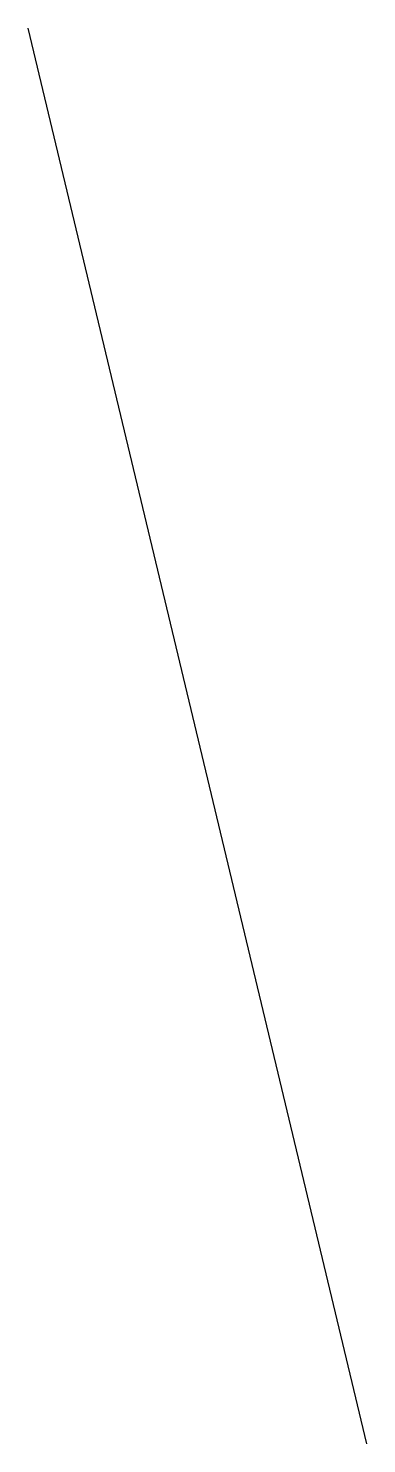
# Model space of a CAD drawing. Header units: millimetres. Extents: x -12349 to -10279, y 44565 to 53207.
import ezdxf

# ---------------------------------------------------------------- set-up
doc = ezdxf.new("R2010")
doc.units = ezdxf.units.MM
doc.layers.add('Standard', color=7, linetype='Continuous')

msp = doc.modelspace()

# ---------------------------------------------------------------- linework, layer by layer
at = {"layer": 'Standard'}
msp.add_line((-10278.8, 44564.9), (-12348.7, 53206.7), dxfattribs=at)

doc.saveas('drawing.dxf')
